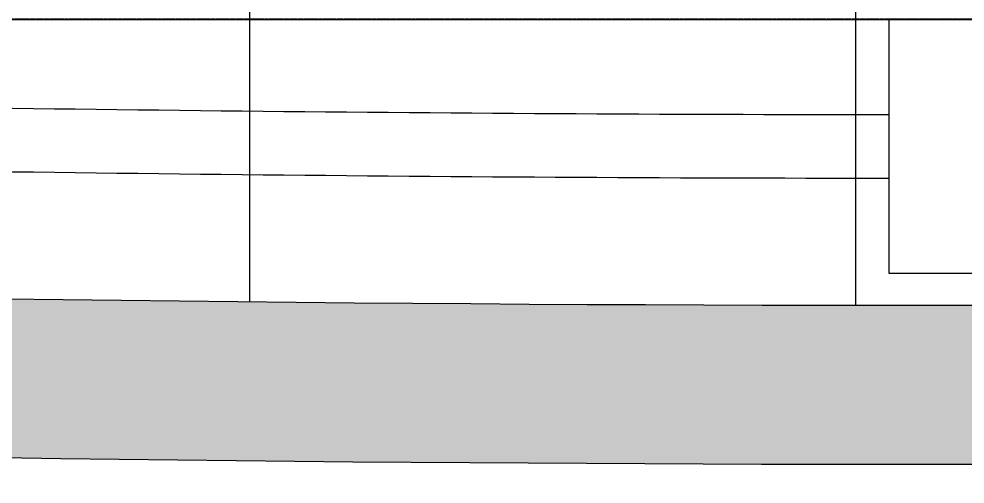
# Model space of a CAD drawing. Header units: millimetres. Extents: x -179076 to 119312, y -18667 to 180141.
# Drawn here: x -65700 to -62725, y 125828 to 127292 of the extents above; entities that cross this region are included whole.
import ezdxf

# ---------------------------------------------------------------- set-up
doc = ezdxf.new("R2010")
doc.units = ezdxf.units.MM
doc.linetypes.add('X-GRID_5~ROOF$0$CENTER2', pattern=[1.125, 0.75, -0.125, 0.125, -0.125])
for name, color, linetype in [('X-EXT_PH$0$A-254', 254, 'Continuous'), ('X-EXT_PH$0$A-ELE2', 3, 'Continuous'), ('X-EXT_PH$0$A-ELE4', 8, 'Continuous'), ('X-EXT_PH$0$A-PAT', 251, 'Continuous'), ('X-EXT_PH$0$A-STL', 6, 'Continuous'), ('X-GRID_5~ROOF$0$A-CEN1', 1, 'X-GRID_5~ROOF$0$CENTER2')]:
    doc.layers.add(name, color=color, linetype=linetype)

msp = doc.modelspace()

# ---------------------------------------------------------------- hatches: boundary and pattern name
at = {"layer": 'X-EXT_PH$0$A-254'}
h = msp.add_hatch(color=256, dxfattribs=at)
h.dxf.hatch_style = 1
edge = h.paths.add_edge_path(flags=16)
edge.add_arc((-150113.3, 146990.8), 116300, 0, 7.249805)
edge.add_arc((-40000.7, 160998.5), 5300, 7.2498, 83.5155)
edge.add_arc((-62813.3, -39709.2), 207300, 83.515545, 96.484455)
edge.add_arc((-85625.9, 160998.5), 5300, 96.4845, 172.7502)
edge.add_arc((24486.7, 146990.8), 116300, 172.750195, 180)
edge.add_arc((24486.7, 146990.8), 116300, 180, 187.249805)
edge.add_arc((-85625.9, 132983.1), 5300, 187.2498, 263.5155)
edge.add_arc((-62813.3, 333690.8), 207300, 263.515545, 276.484455)
edge.add_arc((-40000.7, 132983.1), 5300, 276.4845, 352.7502)
edge.add_arc((-150113.3, 146990.8), 116300, 352.750195, 360)
edge = h.paths.add_edge_path()
edge.add_arc((-150113.3, 146990.8), 116800, 0, 7.249805)
edge.add_arc((-40000.7, 160998.5), 5800, 7.24981, 83.51554)
edge.add_arc((-62813.3, -39709.2), 207800, 83.515545, 96.484455)
edge.add_arc((-85625.9, 160998.5), 5800, 96.48446, 172.75019)
edge.add_arc((24486.7, 146990.8), 116800, 172.750195, 180)
edge.add_arc((24486.7, 146990.8), 116800, 180, 187.249805)
edge.add_arc((-85625.9, 132983.1), 5800, 187.24981, 263.51554)
edge.add_arc((-62813.3, 333690.8), 207800, 263.515545, 276.484455)
edge.add_arc((-40000.7, 132983.1), 5800, 276.48446, 352.75019)
edge.add_arc((-150113.3, 146990.8), 116800, 352.750195, 360)
at = {"layer": 'X-EXT_PH$0$A-PAT'}
h = msp.add_hatch(dxfattribs=at)
h.set_pattern_fill('NET', color=256, scale=600)
h.set_pattern_definition([(0, (-165939.6, 60614), (0, 1905), []), (90, (-165939.6, 60614), (-1905, 1e-13), [])])
h.paths.add_polyline_path([(-81613.3, 153190.8), (-42913.3, 153190.8), (-42913.3, 140790.8), (-81613.3, 140790.8)], flags=16)
h.paths.add_polyline_path([(-42863.3, 145590.8), (-42763.3, 140790.8), (-42713.3, 140790.8)], flags=16)
edge = h.paths.add_edge_path()
edge.add_arc((-40000.7, 160998.5), 5300, 7.2498, 83.5155)
edge.add_arc((-62813.3, -39709.2), 207300, 83.515545, 96.484455)
edge.add_arc((-85625.9, 160998.5), 5300, 96.4845, 172.7502)
edge.add_arc((24486.7, 146990.8), 116300, 172.750195, 187.249805)
edge.add_arc((-85625.9, 132983.1), 5300, 187.2498, 263.5155)
edge.add_arc((-62813.3, 333690.8), 207300, 263.515545, 276.484455)
edge.add_arc((-40000.7, 132983.1), 5300, 276.4845, 352.7502)
edge.add_arc((-150113.3, 146990.8), 116300, 352.750195, 367.249805)

# ---------------------------------------------------------------- linework, layer by layer
at = {"layer": 'X-EXT_PH$0$A-ELE2'}
msp.add_lwpolyline([(-33313.3, 146990.8, 0.031644), (-34247.1, 161730.4, 0.345625), (-39345.7, 166761.4, 0.056648), (-86281, 166761.4, 0.345625), (-91379.6, 161730.4, 0.031644), (-92313.3, 146990.8, 0.031644), (-91379.6, 132251.1, 0.345625), (-86281, 127220.2, 0.056648), (-39345.7, 127220.2, 0.345625), (-34247.1, 132251.1, 0.031644)], format="xyb", close=True, dxfattribs=at)
at = {"layer": 'X-EXT_PH$0$A-ELE4', "color": 5}
msp.add_lwpolyline([(-33813.3, 146990.8, 0.031644), (-34743.1, 161667.3, 0.345625), (-39402.2, 166264.6, 0.056648), (-86224.5, 166264.6, 0.345625), (-90883.6, 161667.3, 0.031644), (-91813.3, 146990.8, 0.031644), (-90883.6, 132314.2, 0.345625), (-86224.5, 127717, 0.056648), (-39402.2, 127717, 0.345625), (-34743.1, 132314.2, 0.031644)], format="xyb", close=True, dxfattribs=at)
at = {"layer": 'X-EXT_PH$0$A-STL', "color": 3}
msp.add_lwpolyline([(-62963.3, 127290.8), (-62663.3, 127290.8), (-62663.3, 126490.8), (-62963.3, 126490.8)], close=True, dxfattribs=at)
at = {"layer": 'X-EXT_PH$0$A-STL', "color": 5}
for points in [[(-67163.3, 127036.5, 0.00508), (-62963.3, 126990.8, 0.00508)], [(-67163.3, 126836.5, 0.005075), (-62963.3, 126790.8, 0.005075)]]:
    msp.add_lwpolyline(points, format="xyb", dxfattribs=at)
at = {"layer": 'X-GRID_5~ROOF$0$A-CEN1', "ltscale": 10}
msp.add_lwpolyline([(-29513.3, 127290.8), (-99513.3, 127290.8)], dxfattribs=at)

doc.saveas('drawing.dxf')
